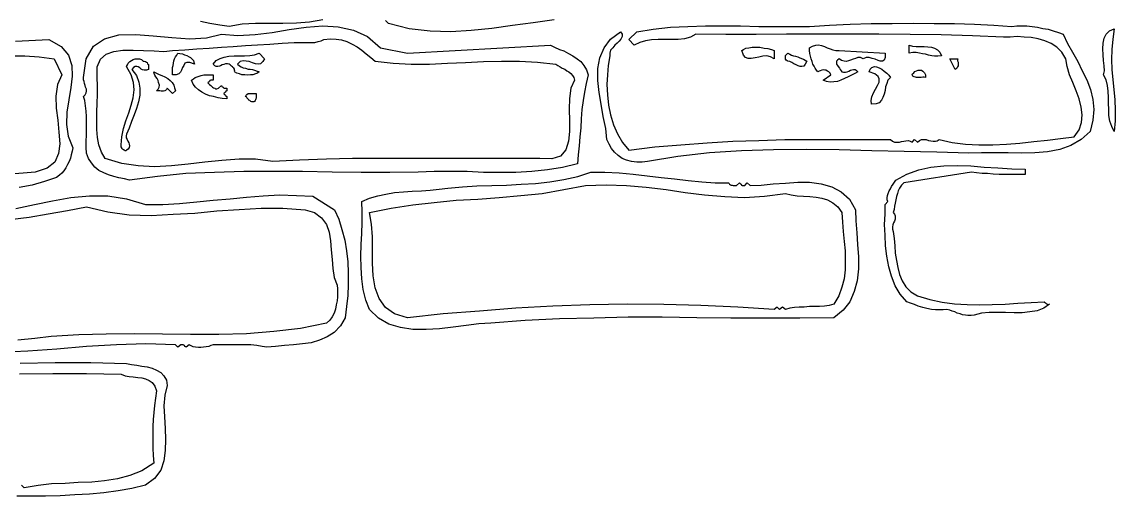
# Model space of a CAD drawing. Extents: x 0.04 to 7.35, y 0.05 to 8.86.
# Drawn here: x 4.684 to 7.35, y 0.512 to 1.668 of the extents above; entities that cross this region are included whole.
import ezdxf

# ---------------------------------------------------------------- set-up
doc = ezdxf.new("R2010")
doc.units = 0
doc.layers.add('1', color=7, linetype='Continuous')

msp = doc.modelspace()

# ---------------------------------------------------------------- linework, layer by layer
for points in [[(5.625, 1.592), (5.973, 1.611), (5.983, 1.606), (5.995, 1.601), (6.006, 1.597), (6.017, 1.591), (6.028, 1.585), (6.038, 1.578), (6.047, 1.571), (6.055, 1.562), (6.061, 1.551), (6.065, 1.539), (6.06, 1.518), (6.056, 1.497), (6.053, 1.476), (6.05, 1.454), (6.048, 1.432), (6.047, 1.41), (6.045, 1.388), (6.043, 1.366), (6.041, 1.344), (6.039, 1.322), (6.003, 1.313), (5.966, 1.307), (5.928, 1.303), (5.889, 1.301), (5.849, 1.301), (5.81, 1.301), (5.77, 1.303), (5.73, 1.303), (5.69, 1.303), (5.651, 1.302), (5.582, 1.301), (5.512, 1.301), (5.441, 1.302), (5.369, 1.303), (5.297, 1.303), (5.226, 1.303), (5.154, 1.301), (5.084, 1.298), (5.015, 1.291), (4.947, 1.282), (4.935, 1.285), (4.921, 1.288), (4.909, 1.291), (4.896, 1.295), (4.884, 1.3), (4.872, 1.306), (4.862, 1.314), (4.854, 1.324), (4.847, 1.335), (4.842, 1.348), (4.841, 1.362), (4.841, 1.377), (4.842, 1.392), (4.842, 1.407), (4.842, 1.422), (4.842, 1.437), (4.841, 1.45), (4.84, 1.463), (4.838, 1.476), (4.835, 1.486), (4.839, 1.49), (4.841, 1.495), (4.842, 1.499), (4.842, 1.504), (4.84, 1.509), (4.839, 1.513), (4.837, 1.518), (4.836, 1.523), (4.835, 1.527), (4.835, 1.532), (4.841, 1.578), (4.859, 1.609), (4.886, 1.627), (4.921, 1.636), (4.962, 1.637), (5.005, 1.634), (5.05, 1.63), (5.094, 1.627), (5.135, 1.629), (5.171, 1.638), (5.211, 1.635), (5.253, 1.637), (5.295, 1.642), (5.336, 1.649), (5.378, 1.655), (5.418, 1.658), (5.456, 1.656), (5.493, 1.648), (5.527, 1.632), (5.559, 1.605), (5.625, 1.592)], [(5.418, 1.673), (5.386, 1.667), (5.354, 1.665), (5.321, 1.664), (5.288, 1.664), (5.254, 1.664), (5.222, 1.662), (5.19, 1.657), (5.167, 1.66), (5.143, 1.664), (5.12, 1.669)], [(5.982, 1.673), (5.931, 1.666), (5.881, 1.659), (5.83, 1.652), (5.78, 1.647), (5.73, 1.644), (5.68, 1.645), (5.629, 1.651), (5.578, 1.664), (5.571, 1.671)], [(6.605, 1.657), (6.654, 1.66), (6.704, 1.662), (6.755, 1.664), (6.806, 1.664), (6.858, 1.665), (6.909, 1.664), (6.958, 1.664), (7.007, 1.662), (7.054, 1.66), (7.098, 1.657), (7.11, 1.658), (7.122, 1.658), (7.135, 1.658), (7.148, 1.657), (7.161, 1.655), (7.174, 1.652), (7.187, 1.65), (7.199, 1.646), (7.212, 1.642), (7.223, 1.638), (7.234, 1.615), (7.246, 1.594), (7.259, 1.571), (7.27, 1.549), (7.281, 1.527), (7.29, 1.503), (7.296, 1.479), (7.298, 1.454), (7.296, 1.428), (7.289, 1.401), (7.267, 1.381), (7.242, 1.367), (7.215, 1.357), (7.185, 1.351), (7.154, 1.349), (7.122, 1.348), (7.089, 1.349), (7.057, 1.349), (7.024, 1.349), (6.993, 1.348), (6.915, 1.35), (6.836, 1.352), (6.757, 1.354), (6.677, 1.356), (6.597, 1.357), (6.517, 1.356), (6.439, 1.354), (6.361, 1.349), (6.284, 1.34), (6.21, 1.328), (6.197, 1.326), (6.184, 1.326), (6.171, 1.328), (6.159, 1.331), (6.148, 1.335), (6.138, 1.342), (6.129, 1.35), (6.122, 1.359), (6.116, 1.37), (6.111, 1.381), (6.108, 1.408), (6.102, 1.437), (6.097, 1.467), (6.092, 1.496), (6.089, 1.525), (6.089, 1.554), (6.094, 1.58), (6.104, 1.605), (6.12, 1.626), (6.144, 1.644), (6.148, 1.638), (6.148, 1.632), (6.145, 1.626), (6.141, 1.621), (6.136, 1.616), (6.13, 1.611), (6.125, 1.605), (6.12, 1.599), (6.118, 1.592), (6.118, 1.585), (6.114, 1.562), (6.112, 1.539), (6.111, 1.515), (6.112, 1.49), (6.115, 1.465), (6.12, 1.441), (6.127, 1.417), (6.137, 1.395), (6.149, 1.374), (6.164, 1.355), (6.228, 1.363), (6.291, 1.368), (6.355, 1.373), (6.418, 1.377), (6.481, 1.379), (6.545, 1.381), (6.609, 1.381), (6.673, 1.381), (6.737, 1.381), (6.802, 1.381), (6.807, 1.377), (6.812, 1.375), (6.818, 1.375), (6.824, 1.375), (6.829, 1.376), (6.835, 1.377), (6.84, 1.378), (6.846, 1.379), (6.85, 1.377), (6.855, 1.375), (6.861, 1.381), (6.868, 1.375), (6.873, 1.379), (6.878, 1.381), (6.884, 1.381), (6.889, 1.381), (6.895, 1.379), (6.901, 1.378), (6.906, 1.377), (6.912, 1.377), (6.916, 1.378), (6.921, 1.381), (6.953, 1.374), (6.985, 1.37), (7.018, 1.368), (7.052, 1.368), (7.085, 1.37), (7.118, 1.372), (7.152, 1.376), (7.185, 1.38), (7.217, 1.384), (7.25, 1.388), (7.262, 1.405), (7.268, 1.423), (7.27, 1.441), (7.267, 1.46), (7.262, 1.48), (7.255, 1.5), (7.247, 1.52), (7.239, 1.539), (7.233, 1.559), (7.23, 1.578), (7.22, 1.594), (7.208, 1.606), (7.194, 1.615), (7.179, 1.622), (7.162, 1.627), (7.145, 1.63), (7.128, 1.631), (7.111, 1.632), (7.094, 1.631), (7.078, 1.631), (7.002, 1.634), (6.926, 1.636), (6.85, 1.637), (6.774, 1.638), (6.699, 1.638), (6.624, 1.638), (6.549, 1.638), (6.475, 1.637), (6.401, 1.637), (6.328, 1.638), (6.315, 1.631), (6.3, 1.627), (6.285, 1.625), (6.269, 1.625), (6.253, 1.625), (6.236, 1.625), (6.22, 1.624), (6.205, 1.622), (6.191, 1.618), (6.177, 1.611), (6.164, 1.625), (6.184, 1.644), (6.224, 1.65), (6.266, 1.655), (6.308, 1.657), (6.351, 1.658), (6.394, 1.658), (6.437, 1.658), (6.481, 1.657), (6.523, 1.657), (6.564, 1.657), (6.605, 1.657)], [(7.348, 1.651), (7.344, 1.626), (7.342, 1.601), (7.341, 1.576), (7.342, 1.552), (7.344, 1.527), (7.347, 1.503), (7.349, 1.478), (7.35, 1.453), (7.35, 1.427), (7.348, 1.401), (7.342, 1.413), (7.337, 1.426), (7.335, 1.44), (7.335, 1.455), (7.334, 1.469), (7.334, 1.484), (7.333, 1.499), (7.331, 1.513), (7.328, 1.527), (7.322, 1.539), (7.324, 1.549), (7.323, 1.561), (7.322, 1.574), (7.321, 1.588), (7.32, 1.602), (7.321, 1.616), (7.323, 1.628), (7.328, 1.638), (7.336, 1.646), (7.348, 1.651)], [(4.669, 1.621), (4.75, 1.625), (4.78, 1.608), (4.798, 1.587), (4.806, 1.562), (4.807, 1.536), (4.804, 1.508), (4.799, 1.478), (4.794, 1.448), (4.793, 1.418), (4.797, 1.389), (4.809, 1.361), (4.807, 1.353), (4.805, 1.344), (4.803, 1.336), (4.8, 1.328), (4.796, 1.32), (4.792, 1.312), (4.787, 1.305), (4.782, 1.299), (4.776, 1.294), (4.769, 1.289), (4.74, 1.279), (4.71, 1.27), (4.678, 1.264)], [(6.519, 1.598), (6.519, 1.578), (6.51, 1.583), (6.501, 1.585), (6.491, 1.584), (6.481, 1.582), (6.472, 1.58), (6.463, 1.579), (6.455, 1.579), (6.449, 1.581), (6.444, 1.587), (6.44, 1.598), (6.444, 1.601), (6.45, 1.604), (6.457, 1.605), (6.465, 1.606), (6.474, 1.606), (6.484, 1.606), (6.494, 1.604), (6.503, 1.603), (6.512, 1.601), (6.519, 1.598)], [(6.789, 1.592), (6.789, 1.581), (6.787, 1.575), (6.783, 1.572), (6.777, 1.572), (6.772, 1.574), (6.765, 1.577), (6.758, 1.579), (6.75, 1.581), (6.743, 1.581), (6.736, 1.578), (6.729, 1.581), (6.723, 1.581), (6.717, 1.579), (6.711, 1.577), (6.705, 1.575), (6.7, 1.573), (6.694, 1.571), (6.689, 1.572), (6.683, 1.574), (6.677, 1.578), (6.673, 1.575), (6.671, 1.572), (6.671, 1.569), (6.671, 1.565), (6.673, 1.562), (6.675, 1.559), (6.678, 1.555), (6.68, 1.552), (6.682, 1.549), (6.684, 1.546), (6.688, 1.545), (6.693, 1.545), (6.697, 1.546), (6.701, 1.548), (6.705, 1.55), (6.708, 1.551), (6.712, 1.552), (6.716, 1.552), (6.719, 1.55), (6.723, 1.546), (6.715, 1.542), (6.707, 1.538), (6.699, 1.534), (6.69, 1.53), (6.681, 1.526), (6.673, 1.523), (6.664, 1.522), (6.655, 1.521), (6.646, 1.523), (6.638, 1.526), (6.657, 1.539), (6.655, 1.543), (6.652, 1.546), (6.649, 1.548), (6.645, 1.55), (6.642, 1.55), (6.638, 1.551), (6.635, 1.55), (6.631, 1.549), (6.628, 1.548), (6.625, 1.546), (6.622, 1.55), (6.619, 1.555), (6.616, 1.56), (6.613, 1.565), (6.611, 1.571), (6.609, 1.578), (6.607, 1.584), (6.606, 1.591), (6.605, 1.598), (6.605, 1.605), (6.612, 1.609), (6.62, 1.611), (6.627, 1.612), (6.634, 1.61), (6.641, 1.608), (6.648, 1.605), (6.655, 1.602), (6.662, 1.6), (6.669, 1.598), (6.677, 1.598), (6.789, 1.592)], [(6.927, 1.585), (6.918, 1.584), (6.91, 1.584), (6.903, 1.585), (6.895, 1.587), (6.888, 1.589), (6.88, 1.59), (6.873, 1.592), (6.865, 1.593), (6.857, 1.593), (6.848, 1.592), (6.848, 1.611), (6.856, 1.609), (6.865, 1.608), (6.875, 1.608), (6.884, 1.608), (6.893, 1.607), (6.902, 1.606), (6.91, 1.604), (6.917, 1.6), (6.923, 1.594), (6.927, 1.585)], [(4.993, 1.552), (4.988, 1.55), (4.983, 1.55), (4.979, 1.551), (4.975, 1.553), (4.972, 1.556), (4.968, 1.558), (4.965, 1.559), (4.961, 1.559), (4.957, 1.557), (4.953, 1.552), (4.964, 1.537), (4.97, 1.521), (4.972, 1.506), (4.972, 1.489), (4.969, 1.473), (4.964, 1.457), (4.958, 1.441), (4.952, 1.425), (4.946, 1.409), (4.94, 1.394), (4.939, 1.39), (4.939, 1.385), (4.941, 1.381), (4.943, 1.377), (4.945, 1.373), (4.946, 1.37), (4.947, 1.366), (4.946, 1.362), (4.944, 1.358), (4.94, 1.355), (4.938, 1.354), (4.936, 1.354), (4.934, 1.355), (4.932, 1.356), (4.93, 1.358), (4.928, 1.359), (4.928, 1.361), (4.927, 1.363), (4.927, 1.366), (4.927, 1.368), (4.928, 1.388), (4.932, 1.408), (4.938, 1.427), (4.945, 1.446), (4.951, 1.465), (4.956, 1.483), (4.958, 1.502), (4.957, 1.52), (4.951, 1.539), (4.94, 1.559), (4.942, 1.563), (4.944, 1.567), (4.948, 1.571), (4.952, 1.574), (4.956, 1.576), (4.961, 1.578), (4.966, 1.578), (4.971, 1.578), (4.976, 1.576), (4.98, 1.572), (4.983, 1.572), (4.986, 1.571), (4.988, 1.57), (4.99, 1.569), (4.991, 1.566), (4.993, 1.564), (4.993, 1.561), (4.993, 1.558), (4.993, 1.555), (4.993, 1.552)], [(5.105, 1.565), (5.094, 1.569), (5.087, 1.569), (5.082, 1.567), (5.079, 1.562), (5.076, 1.557), (5.074, 1.55), (5.071, 1.545), (5.067, 1.541), (5.061, 1.539), (5.052, 1.539), (5.052, 1.545), (5.052, 1.551), (5.052, 1.557), (5.053, 1.562), (5.054, 1.567), (5.055, 1.573), (5.057, 1.578), (5.059, 1.583), (5.062, 1.587), (5.065, 1.592), (5.07, 1.591), (5.076, 1.59), (5.081, 1.588), (5.087, 1.586), (5.092, 1.583), (5.096, 1.581), (5.1, 1.577), (5.103, 1.574), (5.104, 1.57), (5.105, 1.565)], [(5.276, 1.578), (5.272, 1.571), (5.266, 1.566), (5.261, 1.565), (5.254, 1.566), (5.247, 1.568), (5.239, 1.571), (5.231, 1.572), (5.224, 1.573), (5.217, 1.571), (5.21, 1.565), (5.215, 1.561), (5.219, 1.558), (5.224, 1.556), (5.23, 1.555), (5.236, 1.553), (5.241, 1.553), (5.247, 1.552), (5.252, 1.55), (5.258, 1.548), (5.263, 1.546), (5.259, 1.543), (5.254, 1.541), (5.248, 1.539), (5.242, 1.539), (5.235, 1.538), (5.228, 1.539), (5.221, 1.539), (5.215, 1.541), (5.209, 1.543), (5.203, 1.546), (5.204, 1.548), (5.203, 1.55), (5.203, 1.553), (5.201, 1.555), (5.199, 1.557), (5.198, 1.558), (5.196, 1.56), (5.194, 1.562), (5.192, 1.563), (5.19, 1.565), (5.186, 1.566), (5.181, 1.566), (5.177, 1.564), (5.173, 1.563), (5.169, 1.561), (5.166, 1.56), (5.162, 1.559), (5.158, 1.559), (5.155, 1.561), (5.151, 1.565), (5.158, 1.574), (5.168, 1.579), (5.178, 1.582), (5.189, 1.584), (5.202, 1.585), (5.215, 1.585), (5.227, 1.585), (5.24, 1.586), (5.252, 1.588), (5.263, 1.592), (5.276, 1.578)], [(6.598, 1.572), (6.594, 1.565), (6.591, 1.56), (6.586, 1.559), (6.582, 1.559), (6.577, 1.561), (6.572, 1.563), (6.567, 1.566), (6.562, 1.569), (6.557, 1.571), (6.552, 1.572), (6.55, 1.573), (6.548, 1.575), (6.546, 1.577), (6.546, 1.579), (6.546, 1.582), (6.546, 1.584), (6.546, 1.586), (6.548, 1.588), (6.55, 1.59), (6.552, 1.592), (6.557, 1.589), (6.561, 1.587), (6.566, 1.585), (6.571, 1.584), (6.576, 1.583), (6.58, 1.581), (6.585, 1.579), (6.59, 1.577), (6.594, 1.575), (6.598, 1.572)], [(6.967, 1.578), (6.966, 1.576), (6.966, 1.573), (6.967, 1.57), (6.967, 1.567), (6.967, 1.564), (6.967, 1.561), (6.966, 1.558), (6.965, 1.556), (6.963, 1.554), (6.96, 1.552), (6.947, 1.578), (6.967, 1.578)], [(5.059, 1.5), (5.052, 1.493), (5.039, 1.506), (5.037, 1.503), (5.035, 1.501), (5.033, 1.5), (5.03, 1.499), (5.027, 1.499), (5.024, 1.499), (5.021, 1.5), (5.018, 1.5), (5.016, 1.5), (5.013, 1.5), (5.017, 1.504), (5.019, 1.509), (5.02, 1.514), (5.018, 1.52), (5.017, 1.525), (5.014, 1.53), (5.011, 1.534), (5.009, 1.538), (5.007, 1.542), (5.006, 1.546), (5.013, 1.543), (5.019, 1.54), (5.026, 1.537), (5.033, 1.534), (5.04, 1.53), (5.046, 1.525), (5.051, 1.52), (5.055, 1.514), (5.057, 1.507), (5.059, 1.5)], [(6.802, 1.532), (6.796, 1.526), (6.793, 1.518), (6.79, 1.51), (6.789, 1.501), (6.787, 1.492), (6.784, 1.484), (6.78, 1.477), (6.775, 1.471), (6.767, 1.468), (6.756, 1.467), (6.755, 1.476), (6.757, 1.485), (6.761, 1.495), (6.766, 1.504), (6.771, 1.513), (6.775, 1.521), (6.775, 1.529), (6.772, 1.535), (6.764, 1.541), (6.75, 1.546), (6.753, 1.553), (6.757, 1.557), (6.763, 1.559), (6.768, 1.558), (6.775, 1.556), (6.781, 1.553), (6.787, 1.548), (6.793, 1.543), (6.798, 1.538), (6.802, 1.532)], [(6.888, 1.539), (6.888, 1.532), (6.884, 1.533), (6.881, 1.533), (6.877, 1.532), (6.873, 1.532), (6.87, 1.532), (6.866, 1.532), (6.863, 1.533), (6.86, 1.534), (6.857, 1.536), (6.855, 1.539), (6.856, 1.541), (6.859, 1.544), (6.862, 1.547), (6.866, 1.549), (6.87, 1.55), (6.874, 1.55), (6.878, 1.55), (6.881, 1.548), (6.885, 1.544), (6.888, 1.539)], [(5.151, 1.526), (5.149, 1.526), (5.147, 1.526), (5.145, 1.526), (5.143, 1.525), (5.142, 1.523), (5.141, 1.522), (5.139, 1.52), (5.138, 1.519), (5.14, 1.517), (5.142, 1.515), (5.145, 1.513), (5.147, 1.511), (5.149, 1.509), (5.152, 1.507), (5.155, 1.506), (5.157, 1.505), (5.16, 1.505), (5.164, 1.506), (5.171, 1.513), (5.172, 1.511), (5.173, 1.51), (5.175, 1.509), (5.176, 1.507), (5.178, 1.506), (5.18, 1.506), (5.182, 1.506), (5.184, 1.506), (5.184, 1.504), (5.184, 1.502), (5.184, 1.5), (5.182, 1.499), (5.181, 1.497), (5.18, 1.496), (5.178, 1.494), (5.177, 1.493), (5.178, 1.492), (5.18, 1.49), (5.181, 1.489), (5.182, 1.487), (5.184, 1.486), (5.184, 1.484), (5.184, 1.482), (5.184, 1.48), (5.173, 1.481), (5.163, 1.483), (5.152, 1.486), (5.142, 1.488), (5.132, 1.492), (5.123, 1.497), (5.115, 1.502), (5.108, 1.509), (5.102, 1.516), (5.098, 1.526), (5.103, 1.529), (5.107, 1.532), (5.112, 1.534), (5.117, 1.536), (5.122, 1.537), (5.128, 1.539), (5.133, 1.539), (5.139, 1.539), (5.145, 1.539), (5.151, 1.539), (5.151, 1.526)], [(5.256, 1.493), (5.256, 1.49), (5.256, 1.487), (5.256, 1.485), (5.256, 1.482), (5.255, 1.48), (5.254, 1.478), (5.253, 1.476), (5.252, 1.474), (5.25, 1.473), (5.247, 1.473), (5.245, 1.473), (5.243, 1.474), (5.24, 1.476), (5.238, 1.477), (5.237, 1.479), (5.235, 1.481), (5.233, 1.483), (5.232, 1.485), (5.23, 1.486), (5.231, 1.489), (5.233, 1.491), (5.236, 1.493), (5.238, 1.493), (5.241, 1.493), (5.245, 1.493), (5.247, 1.493), (5.25, 1.493), (5.253, 1.493), (5.256, 1.493)], [(7.131, 1.309), (7.131, 1.296), (7.12, 1.296), (7.107, 1.296), (7.094, 1.296), (7.081, 1.296), (7.067, 1.296), (7.053, 1.297), (7.039, 1.298), (7.026, 1.298), (7.012, 1.3), (7, 1.302), (6.835, 1.276), (6.829, 1.27), (6.824, 1.263), (6.821, 1.256), (6.819, 1.25), (6.817, 1.242), (6.815, 1.234), (6.814, 1.226), (6.812, 1.219), (6.811, 1.211), (6.809, 1.203), (6.812, 1.199), (6.814, 1.195), (6.814, 1.191), (6.814, 1.187), (6.812, 1.182), (6.81, 1.178), (6.808, 1.173), (6.807, 1.168), (6.807, 1.163), (6.809, 1.157), (6.811, 1.14), (6.813, 1.122), (6.814, 1.104), (6.817, 1.086), (6.82, 1.069), (6.824, 1.052), (6.831, 1.037), (6.84, 1.022), (6.852, 1.01), (6.868, 1), (6.898, 0.991), (6.928, 0.985), (6.958, 0.981), (6.989, 0.979), (7.02, 0.978), (7.05, 0.979), (7.082, 0.98), (7.113, 0.982), (7.145, 0.984), (7.177, 0.986), (7.178, 0.985), (7.18, 0.983), (7.181, 0.982), (7.183, 0.981), (7.185, 0.98), (7.186, 0.979), (7.188, 0.979), (7.19, 0.98), (7.176, 0.97), (7.16, 0.964), (7.142, 0.961), (7.123, 0.959), (7.104, 0.959), (7.083, 0.96), (7.063, 0.96), (7.043, 0.96), (7.024, 0.958), (7.006, 0.953), (6.999, 0.952), (6.991, 0.952), (6.985, 0.953), (6.978, 0.954), (6.972, 0.956), (6.965, 0.958), (6.959, 0.961), (6.953, 0.963), (6.947, 0.965), (6.94, 0.967), (6.931, 0.966), (6.922, 0.966), (6.912, 0.966), (6.902, 0.967), (6.891, 0.969), (6.881, 0.972), (6.87, 0.975), (6.861, 0.979), (6.851, 0.982), (6.842, 0.986), (6.826, 1.004), (6.814, 1.025), (6.805, 1.048), (6.798, 1.071), (6.793, 1.097), (6.79, 1.122), (6.789, 1.148), (6.788, 1.174), (6.789, 1.199), (6.789, 1.223), (6.796, 1.23), (6.794, 1.234), (6.794, 1.239), (6.795, 1.245), (6.797, 1.25), (6.799, 1.256), (6.802, 1.261), (6.805, 1.267), (6.809, 1.272), (6.812, 1.277), (6.815, 1.282), (6.842, 1.297), (6.871, 1.307), (6.901, 1.314), (6.932, 1.317), (6.965, 1.318), (6.998, 1.317), (7.031, 1.314), (7.064, 1.312), (7.098, 1.31), (7.131, 1.309)], [(6.407, 1.276), (6.409, 1.274), (6.41, 1.272), (6.412, 1.271), (6.414, 1.27), (6.416, 1.27), (6.419, 1.269), (6.421, 1.269), (6.424, 1.269), (6.427, 1.269), (6.434, 1.276), (6.435, 1.275), (6.437, 1.273), (6.438, 1.272), (6.439, 1.27), (6.441, 1.269), (6.443, 1.269), (6.445, 1.269), (6.447, 1.269), (6.453, 1.276), (6.46, 1.269), (6.487, 1.27), (6.516, 1.273), (6.546, 1.275), (6.576, 1.277), (6.605, 1.277), (6.633, 1.273), (6.659, 1.266), (6.682, 1.254), (6.702, 1.236), (6.717, 1.21), (6.718, 1.183), (6.72, 1.154), (6.722, 1.125), (6.724, 1.095), (6.724, 1.066), (6.721, 1.037), (6.714, 1.011), (6.703, 0.986), (6.687, 0.965), (6.664, 0.947), (6.581, 0.946), (6.497, 0.946), (6.413, 0.946), (6.33, 0.947), (6.246, 0.948), (6.163, 0.948), (6.079, 0.946), (5.995, 0.944), (5.912, 0.94), (5.828, 0.934), (5.799, 0.932), (5.768, 0.928), (5.736, 0.924), (5.703, 0.92), (5.67, 0.918), (5.638, 0.918), (5.608, 0.923), (5.579, 0.931), (5.554, 0.946), (5.532, 0.967), (5.523, 0.99), (5.517, 1.016), (5.513, 1.042), (5.512, 1.069), (5.511, 1.097), (5.512, 1.125), (5.513, 1.152), (5.514, 1.179), (5.514, 1.205), (5.513, 1.23), (5.532, 1.238), (5.552, 1.244), (5.572, 1.248), (5.593, 1.252), (5.615, 1.254), (5.636, 1.255), (5.659, 1.256), (5.68, 1.258), (5.702, 1.26), (5.723, 1.263), (5.759, 1.266), (5.794, 1.268), (5.83, 1.269), (5.866, 1.27), (5.902, 1.272), (5.937, 1.274), (5.972, 1.278), (6.006, 1.284), (6.04, 1.291), (6.072, 1.302), (6.106, 1.302), (6.141, 1.3), (6.175, 1.297), (6.209, 1.293), (6.243, 1.289), (6.276, 1.285), (6.309, 1.281), (6.342, 1.278), (6.375, 1.276), (6.407, 1.276)], [(4.67, 1.213), (4.715, 1.223), (4.759, 1.232), (4.804, 1.24), (4.849, 1.244), (4.894, 1.244), (4.94, 1.237), (4.986, 1.223), (5.028, 1.223), (5.069, 1.225), (5.111, 1.229), (5.151, 1.233), (5.192, 1.237), (5.232, 1.241), (5.273, 1.244), (5.313, 1.246), (5.354, 1.245), (5.394, 1.243), (5.447, 1.21)], [(5.447, 1.21), (5.457, 1.187), (5.465, 1.162), (5.472, 1.136), (5.476, 1.11), (5.479, 1.083), (5.48, 1.056), (5.48, 1.028), (5.479, 1.001), (5.476, 0.974), (5.473, 0.947), (5.461, 0.927), (5.446, 0.911), (5.429, 0.9), (5.41, 0.892), (5.39, 0.886), (5.369, 0.883), (5.347, 0.881), (5.325, 0.879), (5.303, 0.877), (5.282, 0.875), (5.27, 0.877), (5.257, 0.879), (5.243, 0.881), (5.229, 0.881), (5.215, 0.881), (5.201, 0.881), (5.187, 0.881), (5.174, 0.881), (5.162, 0.881), (5.151, 0.881), (5.145, 0.879), (5.14, 0.877), (5.134, 0.876), (5.127, 0.875), (5.121, 0.874), (5.115, 0.874), (5.108, 0.875), (5.102, 0.876), (5.097, 0.878), (5.092, 0.881), (5.085, 0.875), (5.084, 0.876), (5.082, 0.877), (5.081, 0.879), (5.079, 0.88), (5.078, 0.881), (5.076, 0.881), (5.074, 0.881), (5.072, 0.881), (5.065, 0.875), (5.059, 0.881), (4.987, 0.883), (4.915, 0.881), (4.842, 0.877), (4.77, 0.87), (4.699, 0.865), (4.628, 0.862)], [(4.68, 0.836), (4.766, 0.838), (4.853, 0.838), (4.94, 0.835), (4.952, 0.833), (4.965, 0.831), (4.977, 0.829), (4.99, 0.827), (5.002, 0.824), (5.013, 0.819), (5.023, 0.813), (5.031, 0.805), (5.037, 0.795), (5.039, 0.782), (5.033, 0.758), (5.031, 0.732), (5.032, 0.705), (5.034, 0.677), (5.035, 0.65), (5.034, 0.623), (5.031, 0.598), (5.023, 0.575), (5.008, 0.555), (4.986, 0.539), (4.953, 0.531), (4.919, 0.525), (4.884, 0.52), (4.849, 0.517), (4.814, 0.515), (4.778, 0.513), (4.742, 0.512), (4.707, 0.512), (4.672, 0.512)]]:
    msp.add_lwpolyline(points)
at = {"layer": '1'}
for points in [[(5.546, 1.572), (5.59, 1.567), (5.634, 1.565), (5.678, 1.565), (5.722, 1.567), (5.766, 1.569), (5.81, 1.571), (5.854, 1.572), (5.898, 1.572), (5.942, 1.57), (5.986, 1.565), (5.991, 1.562), (5.997, 1.558), (6.002, 1.555), (6.008, 1.553), (6.013, 1.549), (6.018, 1.546), (6.023, 1.542), (6.027, 1.537), (6.03, 1.532), (6.032, 1.526), (6.023, 1.506), (6.02, 1.481), (6.019, 1.455), (6.02, 1.427), (6.02, 1.401), (6.017, 1.377), (6.011, 1.356), (5.998, 1.341), (5.977, 1.334), (5.947, 1.335), (5.88, 1.335), (5.814, 1.335), (5.749, 1.335), (5.684, 1.335), (5.62, 1.335), (5.555, 1.335), (5.491, 1.335), (5.427, 1.333), (5.361, 1.331), (5.296, 1.328), (5.254, 1.333), (5.214, 1.333), (5.172, 1.33), (5.131, 1.326), (5.09, 1.321), (5.049, 1.317), (5.008, 1.315), (4.968, 1.317), (4.928, 1.323), (4.888, 1.335), (4.879, 1.35), (4.872, 1.368), (4.869, 1.386), (4.867, 1.406), (4.867, 1.427), (4.867, 1.448), (4.868, 1.47), (4.869, 1.491), (4.869, 1.512), (4.868, 1.532), (4.868, 1.558), (4.876, 1.577), (4.89, 1.589), (4.909, 1.596), (4.931, 1.599), (4.956, 1.599), (4.981, 1.598), (5.007, 1.597), (5.031, 1.596), (5.052, 1.598), (5.082, 1.6), (5.111, 1.602), (5.141, 1.604), (5.171, 1.606), (5.2, 1.608), (5.23, 1.61), (5.259, 1.612), (5.289, 1.614), (5.319, 1.616), (5.348, 1.618), (5.354, 1.618), (5.36, 1.618), (5.367, 1.618), (5.375, 1.618), (5.383, 1.618), (5.391, 1.618), (5.399, 1.618), (5.407, 1.62), (5.414, 1.622), (5.421, 1.625), (5.436, 1.627), (5.451, 1.626), (5.464, 1.624), (5.477, 1.62), (5.49, 1.614), (5.502, 1.607), (5.513, 1.599), (5.524, 1.59), (5.535, 1.581), (5.546, 1.572)], [(4.658, 1.585), (4.692, 1.585), (4.727, 1.583), (4.763, 1.578), (4.782, 1.539)], [(4.782, 1.539), (4.771, 1.515), (4.767, 1.487), (4.768, 1.458), (4.772, 1.428), (4.775, 1.399), (4.777, 1.371), (4.774, 1.347), (4.765, 1.326), (4.746, 1.311), (4.717, 1.302), (4.648, 1.296)], [(6.546, 1.25), (6.56, 1.246), (6.575, 1.244), (6.59, 1.243), (6.606, 1.242), (6.621, 1.241), (6.635, 1.238), (6.649, 1.234), (6.662, 1.227), (6.674, 1.217), (6.684, 1.203), (6.685, 1.18), (6.687, 1.157), (6.689, 1.133), (6.692, 1.11), (6.692, 1.087), (6.692, 1.064), (6.689, 1.042), (6.684, 1.021), (6.676, 1), (6.664, 0.98), (6.653, 0.977), (6.641, 0.975), (6.629, 0.974), (6.617, 0.974), (6.605, 0.974), (6.592, 0.973), (6.58, 0.973), (6.568, 0.972), (6.557, 0.97), (6.546, 0.967), (6.539, 0.973), (6.532, 0.967), (6.526, 0.973), (6.519, 0.967), (6.43, 0.973), (6.34, 0.977), (6.25, 0.979), (6.16, 0.98), (6.069, 0.978), (5.979, 0.975), (5.889, 0.97), (5.8, 0.963), (5.712, 0.956), (5.625, 0.947), (5.593, 0.956), (5.571, 0.972), (5.556, 0.994), (5.546, 1.02), (5.541, 1.049), (5.539, 1.08), (5.539, 1.112), (5.539, 1.144), (5.537, 1.175), (5.532, 1.203), (5.585, 1.214), (5.638, 1.222), (5.69, 1.228), (5.743, 1.233), (5.796, 1.236), (5.848, 1.24), (5.901, 1.245), (5.953, 1.25), (6.006, 1.259), (6.059, 1.269), (6.109, 1.271), (6.159, 1.269), (6.207, 1.265), (6.255, 1.259), (6.302, 1.252), (6.349, 1.246), (6.398, 1.242), (6.446, 1.24), (6.495, 1.243), (6.546, 1.25)], [(4.655, 1.186), (4.702, 1.192), (4.749, 1.2), (4.796, 1.208), (4.842, 1.217), (4.894, 1.205), (4.946, 1.198), (5, 1.196), (5.053, 1.199), (5.106, 1.202), (5.16, 1.207), (5.214, 1.211), (5.268, 1.214), (5.321, 1.214), (5.375, 1.21)], [(5.375, 1.21), (5.398, 1.203), (5.415, 1.19), (5.427, 1.174), (5.434, 1.155), (5.437, 1.134), (5.439, 1.112), (5.441, 1.089), (5.443, 1.067), (5.446, 1.045), (5.453, 1.026), (5.454, 1.017), (5.454, 1.008), (5.454, 0.998), (5.453, 0.988), (5.451, 0.978), (5.449, 0.968), (5.446, 0.958), (5.441, 0.949), (5.435, 0.941), (5.427, 0.934), (5.364, 0.921), (5.299, 0.913), (5.232, 0.908), (5.165, 0.906), (5.096, 0.906), (5.027, 0.907), (4.959, 0.908), (4.89, 0.907), (4.823, 0.905), (4.756, 0.901), (4.716, 0.896), (4.675, 0.892)], [(4.679, 0.81), (4.76, 0.811), (4.842, 0.811), (4.927, 0.809), (4.936, 0.805), (4.946, 0.804), (4.956, 0.803), (4.967, 0.801), (4.977, 0.8), (4.986, 0.798), (4.995, 0.794), (5.002, 0.789), (5.009, 0.78), (5.013, 0.769), (5.01, 0.751), (5.008, 0.733), (5.006, 0.716), (5.005, 0.699), (5.004, 0.682), (5.004, 0.664), (5.004, 0.647), (5.004, 0.629), (5.005, 0.611), (5.006, 0.592), (4.977, 0.574), (4.948, 0.562), (4.918, 0.554), (4.886, 0.549), (4.855, 0.546), (4.822, 0.545), (4.79, 0.543), (4.757, 0.542), (4.724, 0.538), (4.69, 0.532), (4.684, 0.539)]]:
    msp.add_lwpolyline(points, dxfattribs=at)

doc.saveas('drawing.dxf')
